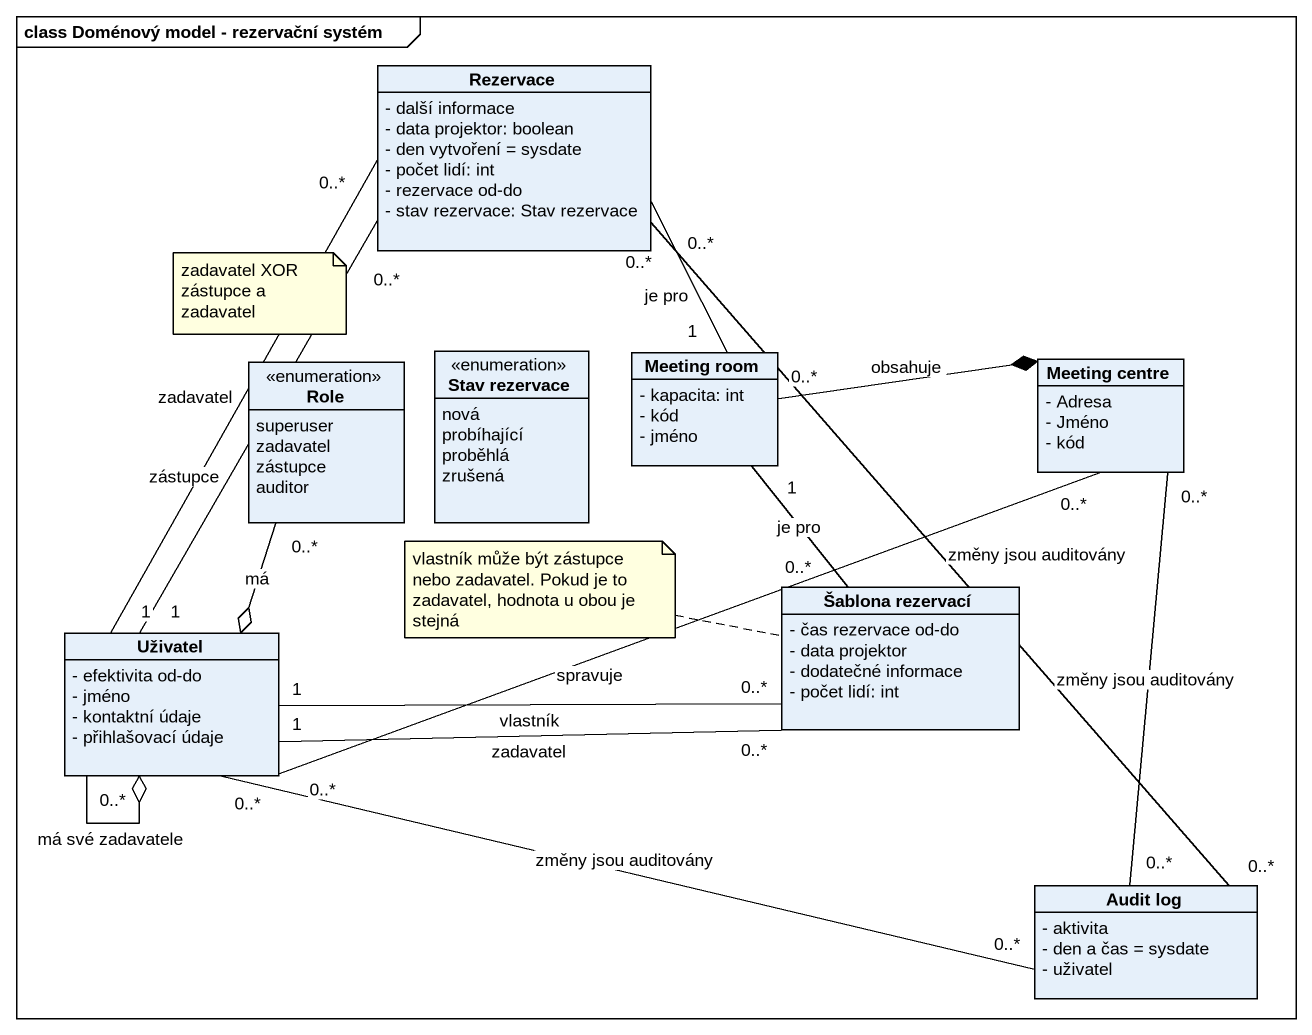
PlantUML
@startuml
mainframe class Doménový model - rezervační systém
hide circle
hide empty members
skinparam classAttributeIconSize 0
class Rezervace {
  - další informace
  - data projektor: boolean
  - den vytvoření = sysdate
  - počet lidí: int
  - rezervace od-do
  - stav rezervace: Stav rezervace
}
enum Role {
  superuser
  zadavatel
  zástupce
  auditor
}
enum "Stav rezervace" as Stav_rezervace {
  nová
  probíhající
  proběhlá
  zrušená
}
class "Meeting room" as Meeting_room {
  - kapacita: int
  - kód
  - jméno
}
class "Meeting centre" as Meeting_centre {
  - Adresa
  - Jméno
  - kód
}
class Uživatel {
  - efektivita od-do
  - jméno
  - kontaktní údaje
  - přihlašovací údaje
}
class "Šablona rezervací" as Šablona_rezervací {
  - čas rezervace od-do
  - data projektor
  - dodatečné informace
  - počet lidí: int
}
class "Audit log" as Audit_log {
  - aktivita
  - den a čas = sysdate
  - uživatel
}
Rezervace "0..*" -- "1" Meeting_room : je pro
Rezervace "0..*" -- "1" Uživatel : zástupce
Rezervace "0..*" -- "0..*" Audit_log : změny jsou auditovány
Role "0..*" --o Uživatel : má
Meeting_room "0..*" -right-* Meeting_centre : obsahuje
Meeting_centre "0..*" -- "0..*" Audit_log : změny jsou auditovány
Uživatel "1" -up- "0..*" Rezervace : zadavatel
Uživatel "0..*" -right- "0..*" Meeting_centre : spravuje
Uživatel "0..*" --o Uživatel : má své zadavatele
Uživatel "1" -right- "0..*" Šablona_rezervací : vlastník
Uživatel "1" -right- "0..*" Šablona_rezervací : zadavatel
Uživatel "0..*" -right- "0..*" Audit_log : změny jsou auditovány
Šablona_rezervací "0..*" -up- "1" Meeting_room : je pro
note as N1
  zadavatel XOR zástupce a zadavatel
end note
note left of Šablona_rezervací : vlastník může být zástupce nebo zadavatel. Pokud je to zadavatel, hodnota u obou je stejná
@enduml
